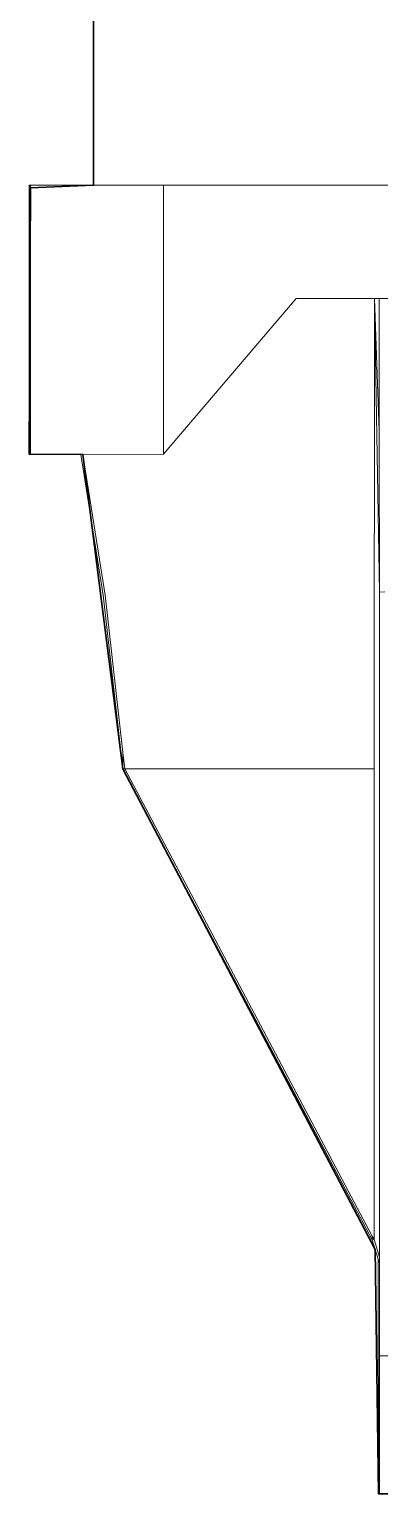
# Model space of a CAD drawing. Header units: millimetres. Extents: x -667 to -468, y -723 to -475.
# Drawn here: x -658.349 to -658.331, y -493.2321 to -493.1569 of the extents above; entities that cross this region are included whole.
import ezdxf

# ---------------------------------------------------------------- set-up
doc = ezdxf.new("R2010")
doc.units = ezdxf.units.MM
doc.layers.get('0').update_dxf_attribs({"lineweight": 9})
doc.layers.add('dinding', color=36, linetype='Continuous', lineweight=9)

msp = doc.modelspace()

# ---------------------------------------------------------------- linework, layer by layer
at = {"lineweight": 30}
msp.add_lwpolyline([(-658.329699, -493.232133), (-658.331077, -493.232133), (-658.331237, -493.219587), (-658.344192, -493.194909), (-658.346254, -493.178761), (-658.348993, -493.178754), (-658.348928, -493.16507), (-658.345699, -493.164929), (-658.345699, -493.14893)], dxfattribs=at)
at = {"layer": 'dinding'}
for p, q in [((-658.345699, -493.164929), (-658.345699, -493.14893)), ((-658.348928, -493.16493), (-658.348994, -493.164931)), ((-658.348994, -493.164931), (-658.348928, -493.165005)), ((-658.348928, -493.16507), (-658.348994, -493.164931)), ((-658.348994, -493.164931), (-658.348994, -493.170761)), ((-658.348928, -493.16493), (-658.348898, -493.164929)), ((-658.348928, -493.165005), (-658.348928, -493.16493)), ((-658.348928, -493.16507), (-658.348928, -493.165005)), ((-658.348928, -493.17086), (-658.348928, -493.16507)), ((-658.348097, -493.16493), (-658.348898, -493.164929)), ((-658.345699, -493.164929), (-658.348097, -493.16493)), ((-658.345699, -493.164929), (-658.342098, -493.164931)), ((-658.342098, -493.178754), (-658.342098, -493.164931)), ((-658.342098, -493.164931), (-658.340994, -493.164931)), ((-658.340994, -493.164931), (-658.340928, -493.164929)), ((-658.340928, -493.164929), (-658.331076, -493.164931)), ((-658.331076, -493.164931), (-658.33101, -493.164942)), ((-658.33101, -493.164942), (-658.321911, -493.164931)), ((-658.348993, -493.178754), (-658.348994, -493.170761)), ((-658.348994, -493.170761), (-658.348928, -493.17086)), ((-658.348929, -493.178753), (-658.348928, -493.17086)), ((-658.335298, -493.170759), (-658.342098, -493.178754)), ((-658.331278, -493.17076), (-658.335298, -493.170759)), ((-658.331299, -493.194905), (-658.331278, -493.17076)), ((-658.331027, -493.185827), (-658.331278, -493.17076)), ((-658.331278, -493.17076), (-658.331037, -493.177552)), ((-658.33104, -493.170761), (-658.331278, -493.17076)), ((-658.321728, -493.170761), (-658.33104, -493.170761)), ((-658.33104, -493.170761), (-658.331037, -493.177552)), ((-658.331037, -493.17758), (-658.331037, -493.177552)), ((-658.331037, -493.1781), (-658.331037, -493.17758)), ((-658.348993, -493.178754), (-658.348929, -493.178753)), ((-658.348929, -493.178753), (-658.348898, -493.17876)), ((-658.347101, -493.178759), (-658.348898, -493.17876)), ((-658.34635, -493.178761), (-658.347101, -493.178759)), ((-658.34635, -493.178761), (-658.345201, -493.185989)), ((-658.346254, -493.178761), (-658.34635, -493.178761)), ((-658.342098, -493.178754), (-658.346254, -493.178761)), ((-658.346254, -493.178761), (-658.345106, -493.185985)), ((-658.331037, -493.1781), (-658.331027, -493.185827)), ((-658.345201, -493.185989), (-658.344192, -493.194909)), ((-658.345106, -493.185985), (-658.344192, -493.194073)), ((-658.330745, -493.185822), (-658.331027, -493.185827)), ((-658.331027, -493.185827), (-658.331021, -493.219985)), ((-658.344192, -493.194909), (-658.344192, -493.194073)), ((-658.344192, -493.194073), (-658.344099, -493.194905)), ((-658.344099, -493.194905), (-658.344192, -493.194909)), ((-658.344192, -493.194909), (-658.331391, -493.219088)), ((-658.331299, -493.194905), (-658.344099, -493.194905)), ((-658.344099, -493.194905), (-658.331391, -493.218911)), ((-658.331299, -493.219085), (-658.331299, -493.194905)), ((-658.331391, -493.219088), (-658.331391, -493.218911)), ((-658.331391, -493.218911), (-658.331299, -493.219085)), ((-658.331299, -493.219085), (-658.331391, -493.219088)), ((-658.331083, -493.220086), (-658.331391, -493.219088)), ((-658.331021, -493.219985), (-658.331299, -493.219085)), ((-658.331077, -493.232133), (-658.331083, -493.220086)), ((-658.331021, -493.220287), (-658.331083, -493.220086)), ((-658.331021, -493.219985), (-658.331021, -493.220287)), ((-658.331021, -493.220287), (-658.331019, -493.225054)), ((-658.329373, -493.225053), (-658.331019, -493.225054)), ((-658.331019, -493.225054), (-658.331016, -493.232133)), ((-658.331016, -493.232133), (-658.331077, -493.232133)), ((-658.329699, -493.232133), (-658.331016, -493.232133))]:
    msp.add_line(p, q, dxfattribs=at)

doc.saveas('drawing.dxf')
